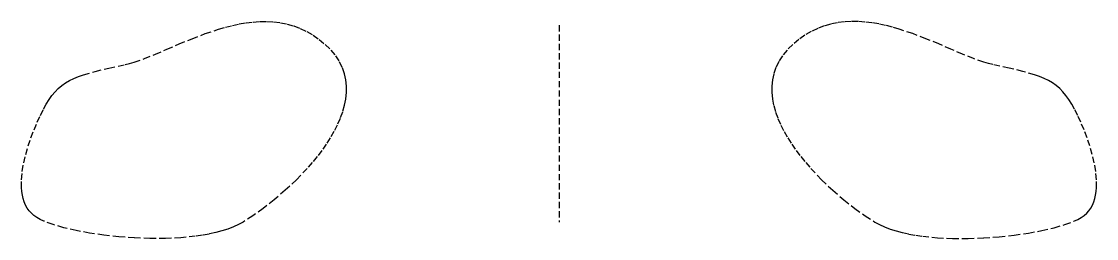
# Model space of a CAD drawing. Header units: millimetres. Extents: x -123 to 224, y -69 to 1.
import ezdxf

# ---------------------------------------------------------------- set-up
doc = ezdxf.new("R2010")
doc.units = ezdxf.units.MM
doc.linetypes.add('DASHED', pattern=[3, 2, -1])
doc.layers.add('CONSTRUCTION', color=7, linetype='DASHED')

msp = doc.modelspace()

# ---------------------------------------------------------------- linework, layer by layer
at = {"layer": 'CONSTRUCTION'}
msp.add_line((50.58, 0), (50.58, -63.5), dxfattribs=at)
for points in [[(-114.75, -25.4), (-113.84, -23.94), (-112.91, -22.62), (-111.92, -21.45), (-110.88, -20.4), (-109.77, -19.45), (-108.58, -18.61), (-107.29, -17.85), (-105.89, -17.17), (-104.37, -16.54), (-102.72, -15.96), (-98.97, -14.88), (-94.55, -13.83), (-89.35, -12.7), (-87.9, -12.35), (-86.38, -11.89), (-83.11, -10.73), (-79.58, -9.31), (-75.83, -7.7), (-71.88, -6.01), (-67.76, -4.31), (-63.51, -2.69), (-59.17, -1.24), (-56.97, -0.6), (-54.75, -0.04), (-52.53, 0.43), (-50.31, 0.8), (-48.09, 1.07), (-45.87, 1.22), (-43.65, 1.24), (-41.45, 1.12), (-39.27, 0.85), (-37.11, 0.42), (-34.97, -0.19), (-32.86, -0.98), (-30.78, -1.96), (-28.74, -3.16), (-26.74, -4.56), (-24.78, -6.2), (-23, -7.98), (-21.51, -9.82), (-20.31, -11.71), (-19.37, -13.65), (-18.69, -15.62), (-18.25, -17.63), (-18.04, -19.67), (-18.05, -21.73), (-18.26, -23.81), (-18.67, -25.9), (-19.26, -28), (-20.01, -30.09), (-20.93, -32.18), (-21.98, -34.27), (-23.17, -36.33), (-24.47, -38.37), (-25.89, -40.39), (-27.39, -42.37), (-28.97, -44.31), (-30.63, -46.21), (-34.09, -49.85), (-37.67, -53.25), (-41.28, -56.36), (-44.81, -59.13), (-48.17, -61.53), (-51.25, -63.5), (-52.77, -64.33), (-54.43, -65.09), (-56.22, -65.77), (-58.12, -66.37), (-60.13, -66.9), (-62.24, -67.37), (-64.43, -67.76), (-66.7, -68.09), (-71.42, -68.57), (-76.33, -68.81), (-81.34, -68.83), (-86.37, -68.65), (-91.35, -68.28), (-96.19, -67.75), (-100.81, -67.07), (-105.13, -66.26), (-109.07, -65.34), (-112.55, -64.32), (-115.49, -63.21), (-116.73, -62.64), (-117.81, -62.05), (-118.75, -61.41), (-119.57, -60.68), (-120.29, -59.87), (-120.91, -58.99), (-121.43, -58.03), (-121.86, -57.01), (-122.21, -55.93), (-122.46, -54.8), (-122.64, -53.62), (-122.74, -52.39), (-122.74, -49.83), (-122.49, -47.16), (-122.03, -44.43), (-121.38, -41.67), (-120.59, -38.94), (-119.69, -36.27), (-118.71, -33.7), (-117.7, -31.29), (-116.67, -29.08), (-115.68, -27.1), (-114.75, -25.4)], [(215.9, -25.4), (215, -23.94), (214.06, -22.62), (213.08, -21.45), (212.04, -20.4), (210.93, -19.45), (209.73, -18.61), (208.44, -17.85), (207.04, -17.17), (205.53, -16.54), (203.87, -15.96), (200.13, -14.88), (195.7, -13.83), (190.5, -12.7), (189.05, -12.35), (187.53, -11.89), (184.27, -10.73), (180.74, -9.31), (176.98, -7.7), (173.03, -6.01), (168.91, -4.31), (164.67, -2.69), (160.32, -1.24), (158.12, -0.6), (155.91, -0.04), (153.69, 0.43), (151.46, 0.8), (149.24, 1.07), (147.02, 1.22), (144.81, 1.24), (142.61, 1.12), (140.42, 0.85), (138.26, 0.42), (136.12, -0.19), (134.01, -0.98), (131.93, -1.96), (129.89, -3.16), (127.89, -4.56), (125.94, -6.2), (124.16, -7.98), (122.67, -9.82), (121.46, -11.71), (120.52, -13.65), (119.84, -15.62), (119.4, -17.63), (119.19, -19.67), (119.2, -21.73), (119.42, -23.81), (119.82, -25.9), (120.41, -28), (121.17, -30.09), (122.08, -32.18), (123.14, -34.27), (124.32, -36.33), (125.63, -38.37), (127.04, -40.39), (128.54, -42.37), (130.13, -44.31), (131.78, -46.21), (135.24, -49.85), (138.83, -53.25), (142.44, -56.36), (145.97, -59.13), (149.32, -61.53), (152.4, -63.5), (153.93, -64.33), (155.59, -65.09), (157.37, -65.77), (159.28, -66.37), (161.29, -66.9), (163.39, -67.37), (165.59, -67.76), (167.85, -68.09), (172.58, -68.57), (177.48, -68.81), (182.5, -68.83), (187.53, -68.65), (192.5, -68.28), (197.34, -67.75), (201.96, -67.07), (206.28, -66.26), (210.22, -65.34), (213.7, -64.32), (216.64, -63.21), (217.89, -62.64), (218.97, -62.05), (219.9, -61.41), (220.73, -60.68), (221.45, -59.87), (222.07, -58.99), (222.59, -58.03), (223.02, -57.01), (223.36, -55.93), (223.62, -54.8), (223.8, -53.62), (223.9, -52.39), (223.9, -49.83), (223.65, -47.16), (223.18, -44.43), (222.54, -41.67), (221.75, -38.94), (220.84, -36.27), (219.87, -33.7), (218.85, -31.29), (217.83, -29.08), (216.83, -27.1), (215.9, -25.4)]]:
    msp.add_lwpolyline(points, close=True, dxfattribs=at)

doc.saveas('drawing.dxf')
